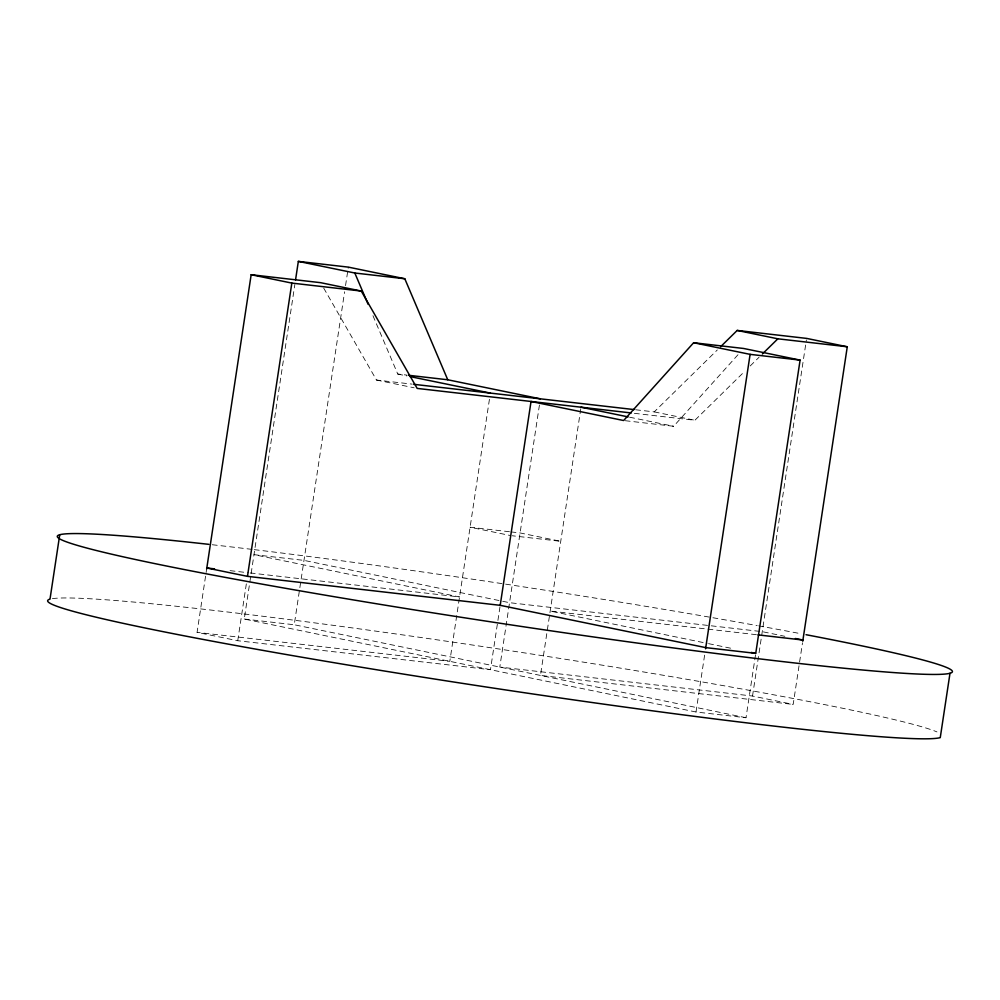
<?xml version="1.0" encoding="UTF-8"?>
<svg xmlns="http://www.w3.org/2000/svg" width="1000" height="1000" viewBox="0 0 1000 1000"><rect width="100%" height="100%" fill="white"/><g stroke="black" fill="none" stroke-linecap="round" stroke-linejoin="round"><path stroke-width="0.75" stroke-dasharray="5 3.75" d="M499.975 606.862L490.462 669.7L237.738 640.725L197.075 632.362L206.575 569.513M237.738 640.725L246.363 583.688M755.512 654.887L746.012 717.738L696.012 712L244.25 619.038L294.85 284.513M746.012 717.738L294.25 624.763L344.6 291.788M345.538 285.625L348.338 267.125M489.438 399.275L449.812 661.338L197.075 632.362M539.438 405L499.8 667.062L752.525 696.038L793.188 704.412L802.513 642.75M580.788 408.75L540.462 675.438L793.188 704.412M696.012 712L704.875 653.425M752.525 696.038L806.388 339.95M625.163 420.7L673.637 426.262L738.4 354.275M635.612 409.762L654.237 411.887L717.275 349.988M634.375 413.325L694.887 420.262L744.663 371.388M750.2 365.962L759.038 357.275M372.962 315.7L397.762 374.05L406.85 375.087M323.7 288.087L376.5 380.05L412.188 384.137M509.475 531.737L470.087 527.225L510.75 535.588M510.988 531.912L520.087 532.95L560.737 541.312L512.263 535.763M230.062 570.65L248.675 572.788M250.225 572.962L459.538 596.962L253.988 554.663L303.988 560.388L509.538 602.688L762.262 631.663L784.85 636.312M756.413 634.7L550.188 611.062L707.025 643.337M244.25 619.038L294.25 624.763M654.237 411.887L694.887 420.262M629.6 417.2L673.637 426.262M397.762 374.05L406.875 375.925M376.5 380.05L414.15 387.8M708.55 643.65L732.9 648.662M212.237 544.738A452.562 19.737 8.6 0 1 252.763 549.462M254.262 549.637A452.562 19.737 8.6 0 1 757.188 625.6M758.625 625.862A452.562 19.737 8.6 0 1 801.338 633.8M52.4 598.65A452.562 19.737 8.6 0 1 492.163 647.975A452.562 19.737 8.6 0 1 936.963 731.912"/><path stroke-width="1.5" d="M59.737 534.775L50 599.15A452.562 19.737 8.6 0 0 449.3 681.325A452.562 19.737 8.6 0 0 940.263 737.613L950 673.238M206.637 569.15L251.163 274.713L320.6 282.675L361.25 291.05L417.163 388.413L631.275 412.962M247.525 575.975L291.825 283.087L251.163 274.713M295.55 279.887L298.337 261.388L348.338 267.125L404.8 278.75L447.75 379.775L540.363 398.837M500.262 604.95L531.038 401.475L623.638 420.525L693.637 342.738L743.625 348.475L800.1 360.1L755.8 652.987M705.575 648.8L750.1 354.363L693.637 342.738M802.75 641.213L847.275 346.775L806.625 338.4L737.188 330.438L720.6 346.737M762.362 354.012L777.85 338.812L847.275 346.775M298.337 261.388L354.812 273.012L404.8 278.75M291.825 283.087L361.25 291.05M750.1 354.363L800.1 360.1M408.363 375.262L447.75 379.775M413.738 384.312L634.062 409.575M214.562 568.875L206.812 567.987L247.475 576.35L500.2 605.325L705.75 647.625L755.75 653.363L751.175 652.425M757.962 634.875L802.925 640.037L795.4 638.488M737.188 330.438L777.85 338.812M581.025 407.2L628.088 416.887M409.913 376.55L490.375 393.1M354.812 273.012L368.125 304.325M806.038 634.7A452.562 19.737 8.6 0 1 824.613 666.237A452.562 19.737 8.6 0 1 180.325 568.763A452.562 19.737 8.6 0 1 208.863 544.35"/></g></svg>
